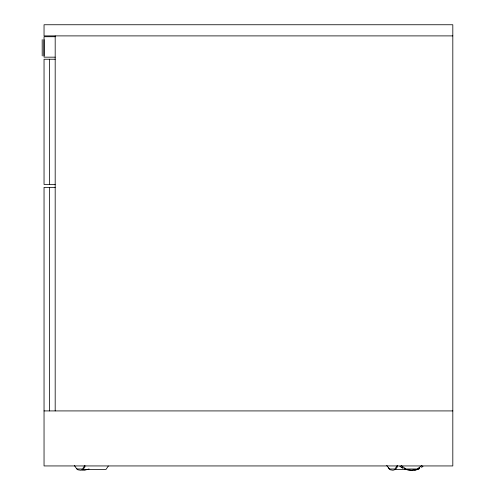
<?xml version="1.0" encoding="UTF-8"?>
<svg xmlns="http://www.w3.org/2000/svg" width="495" height="495" viewBox="0 0 495 495"><rect width="100%" height="100%" fill="white"/><g stroke="black" fill="none" stroke-linecap="round" stroke-linejoin="round"><path stroke-width="0.74" d="M84.967 465.405L82.473 468.994L76.812 468.994L74.312 465.405M83.135 469.433L85.091 466.624M108.337 466.061L105.986 469.433L82.665 469.433M397.386 465.405L394.886 468.994L389.231 468.994L386.731 465.405M395.555 469.433L397.51 466.624M419.574 467.744L418.405 469.433L416.227 469.433M418.925 468.994L419.76 467.794M421.48 467.429L422.996 466.315M421.981 465.486L417.155 468.994L405.962 468.994L401.136 465.486M417.291 469.433L418.448 468.592M89.069 468.963L84.651 470.244L81.916 470.089M82.603 469.613L80.617 470.244L77.876 469.811M395.016 469.613L393.03 470.244L390.295 469.811M417.025 469.433L411.766 470.25L406.24 469.613M416.598 469.613C412.719 470.368 408.078 470.875 404.656 468.592M452.814 35.894L44.043 35.894L44.043 24.75L452.814 24.75L452.814 465.937L44.043 465.937L44.043 187.364L55.186 187.364M55.186 36.723L44.043 36.723L44.043 57.166L55.186 57.166M55.186 59.239L44.043 59.239L44.043 184.449L55.186 184.449M44.043 410.918L452.814 410.918M395.084 469.433L406.506 469.433M416.048 470.25L414.167 469.916M402.509 468.004L399.842 466.315M401.259 467.15L403.276 468.35M404.384 468.592L405.547 469.433M388.575 467.744L389.751 469.433M76.552 468.307L77.331 469.433M44.036 39.619L44.049 55.904M42.186 39.625L42.205 55.904M55.186 35.894L55.186 410.918M49.611 59.239L49.611 184.449M49.611 187.364L49.611 410.918"/></g></svg>
